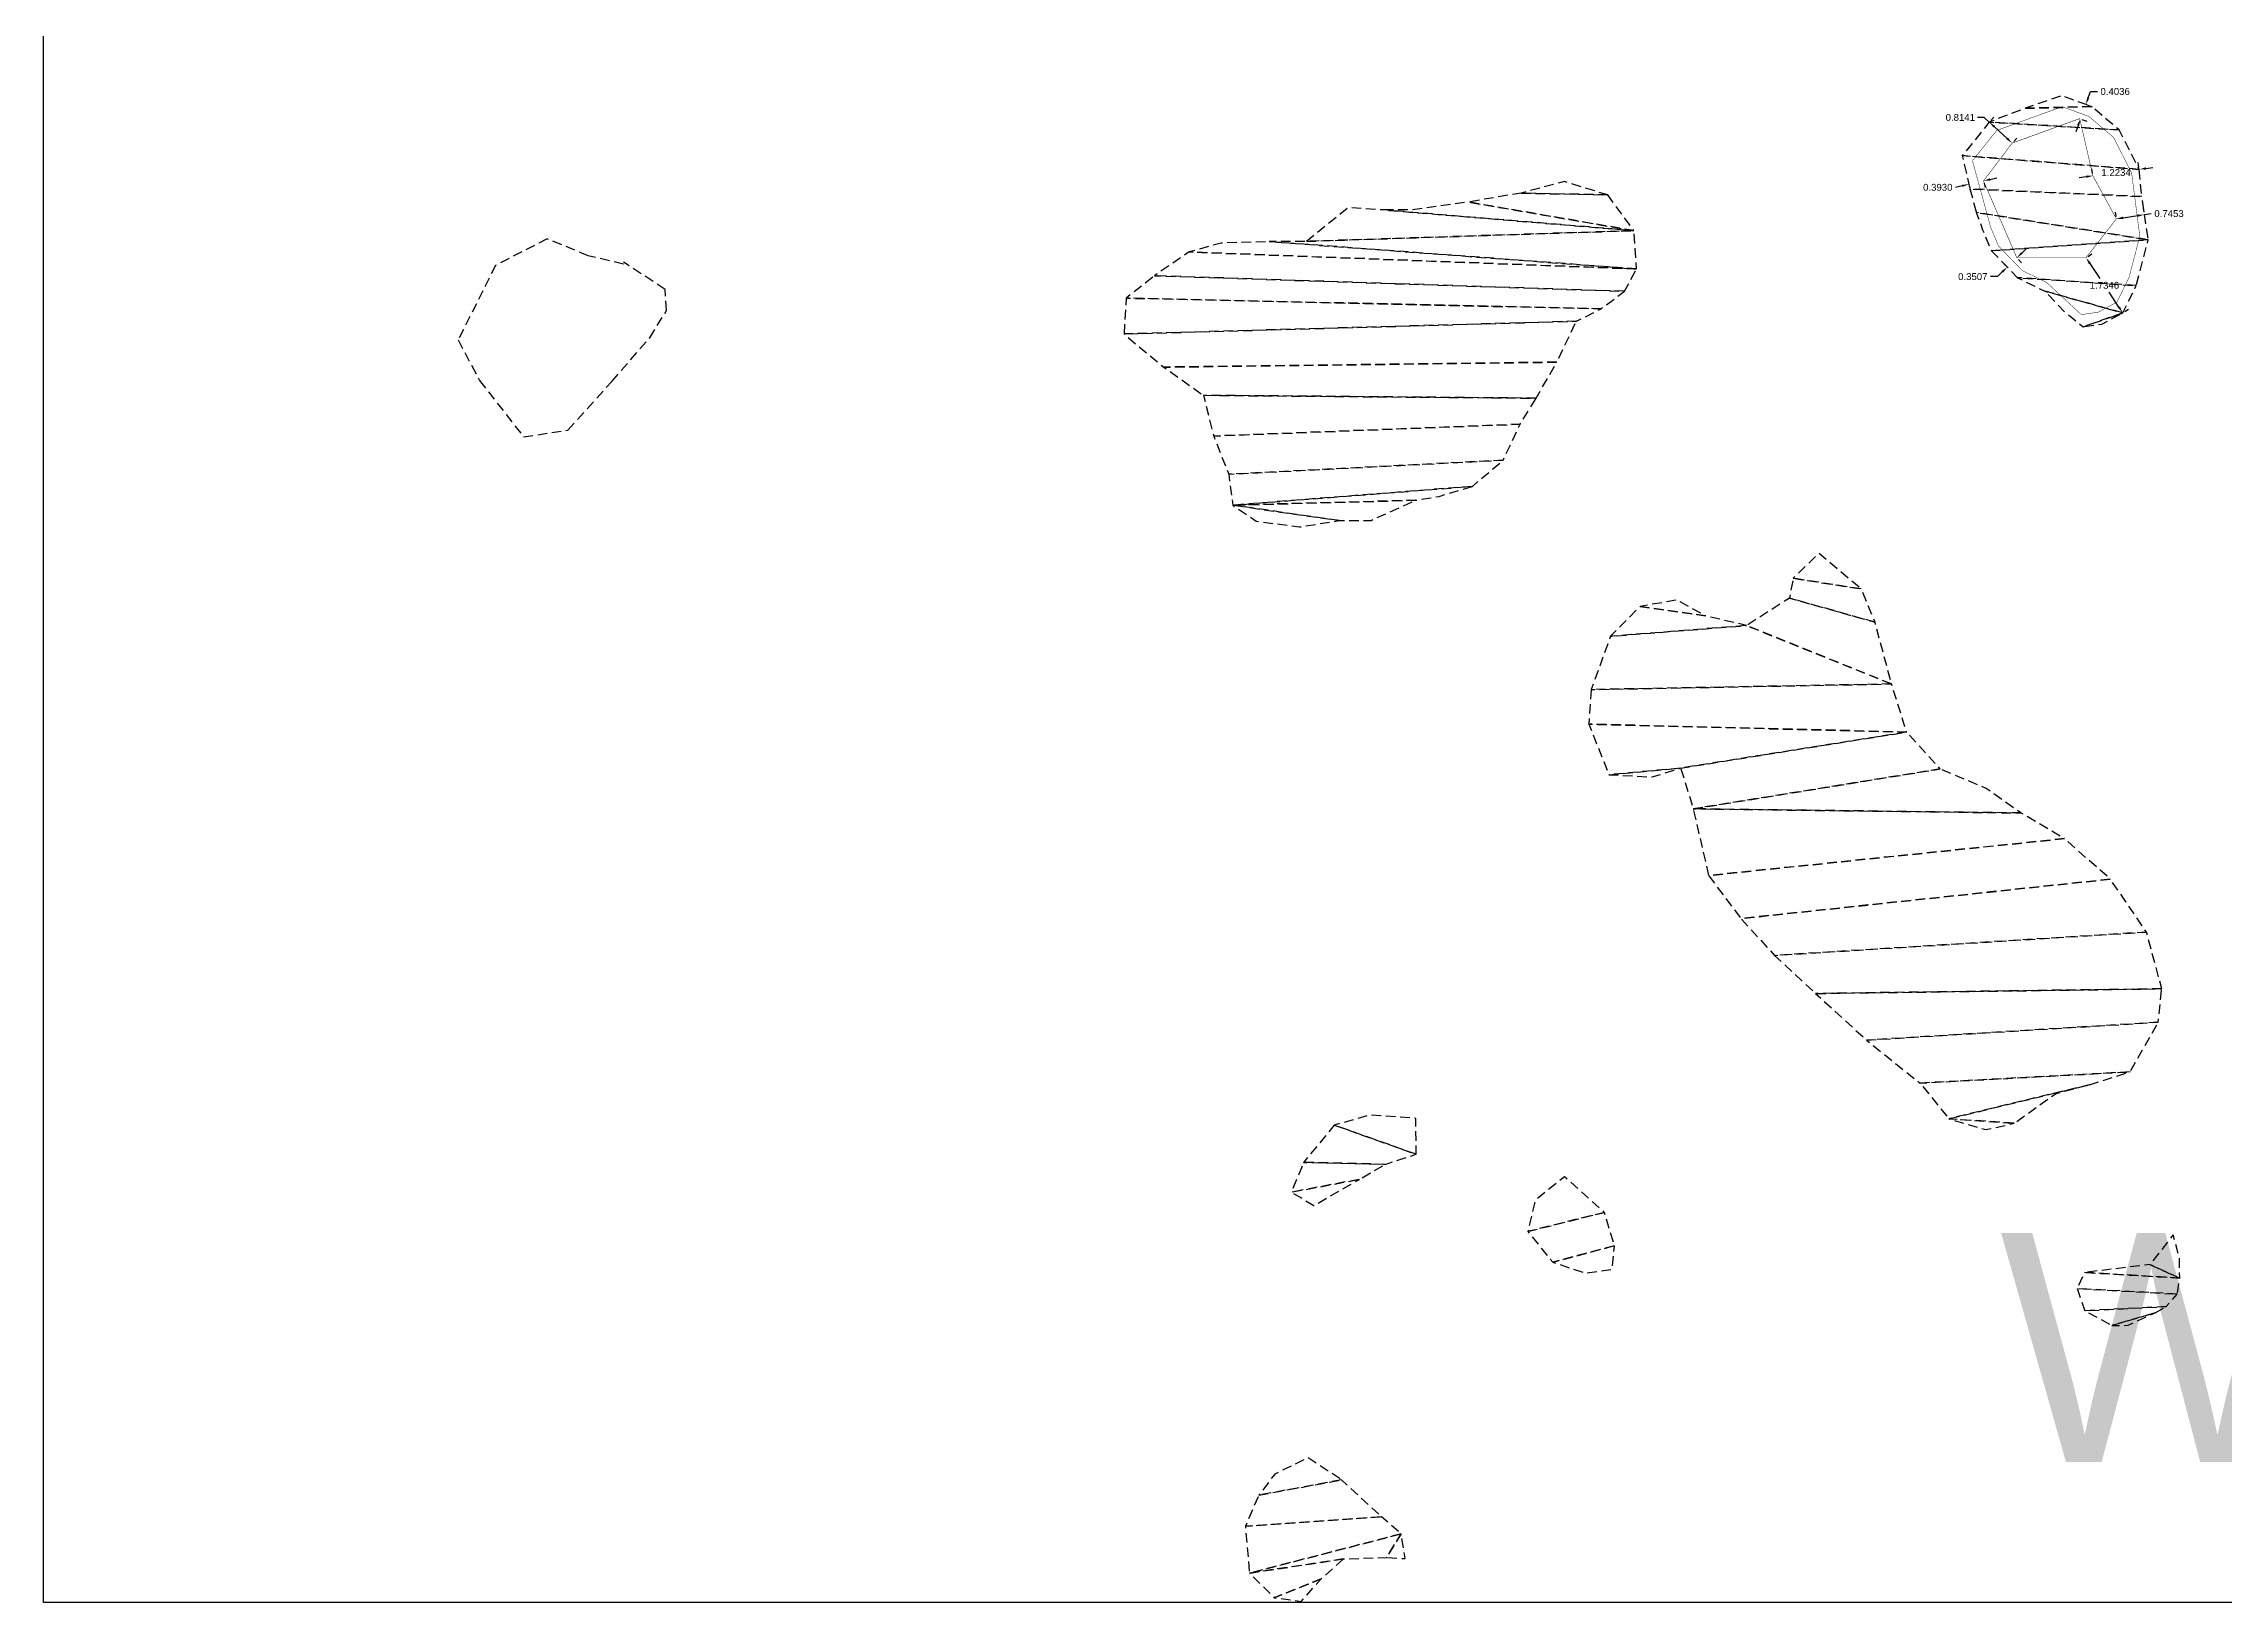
# Model space of a CAD drawing. Header units: metres. Extents: x 619047 to 657292, y 1301217 to 1319844.
# Drawn here: x 619584.6 to 619641.7, y 1315014.7 to 1315055.6 of the extents above; entities that cross this region are included whole.
import ezdxf

# ---------------------------------------------------------------- set-up
doc = ezdxf.new("R2010")
doc.units = ezdxf.units.M
doc.header["$PDMODE"] = 32
doc.header["$PDSIZE"] = 0.5
doc.linetypes.add('HIDDEN', pattern=[0.375, 0.25, -0.125])
for name, color, linetype in [('3', 7, 'Continuous'), ('CVL_CUADCON_LIN', 8, 'Continuous'), ('TEXTO 2', 7, 'Continuous')]:
    doc.layers.add(name, color=color, linetype=linetype)
doc.styles.add('PI', font='arial.ttf', dxfattribs={"height": 0.4})
doc.styles.get("Standard").update_dxf_attribs({"font": 'arial.ttf'})
doc.dimstyles.get("Standard").update_dxf_attribs({"dimtxt": 0.18, "dimasz": 0.18, "dimexe": 0.18, "dimexo": 0.0625, "dimgap": 0.09, "dimtad": 0, "dimtih": 1, "dimtoh": 1, "dimdec": 4, "dimzin": 0, "dimdsep": 46, "dimtxsty": 'Standard', "dimcen": 0.09, "dimadec": 0, "dimazin": 0, "dimtfac": 1, "dimtdec": 4, "dimtofl": 0, "dimtmove": 0, "dimatfit": 3, "dimfxl": 1, "dimtolj": 1, "dimtzin": 0, "dimarcsym": 0})

# ---------------------------------------------------------------- blocks, each defined once
blk = doc.blocks.new('*D55')
at = {"layer": 'CVL_CUADCON_LIN', "color": 0, "lineweight": -2, "ltscale": 0.5, "transparency": 16777216}
for p, q in [((619638.092, 1315053.972), (619638.224, 1315053.924)), ((619638.117, 1315054.155), (619638.179, 1315054.324)), ((619638.179, 1315054.324), (619638.359, 1315054.324)), ((619637.853, 1315053.438), (619637.791, 1315053.27)), ((619637.953, 1315053.594), (619638.084, 1315053.545))]:
    blk.add_line(p, q, dxfattribs=at)
at = {"layer": 'CVL_CUADCON_LIN', "color": 0, "ltscale": 0.5, "transparency": 16777216}
for points in [[(619638.089, 1315054.165), (619638.145, 1315054.145), (619638.055, 1315053.986)], [(619637.825, 1315053.449), (619637.882, 1315053.428), (619637.916, 1315053.607)]]:
    blk.add_solid(points, dxfattribs=at)
at = {"layer": 'Defpoints', "color": 0, "ltscale": 0.5, "transparency": 16777216}
for p in [(619638.034, 1315053.994), (619638.055, 1315053.986), (619637.894, 1315053.615)]:
    blk.add_point(p, dxfattribs=at)
at = {"layer": 'CVL_CUADCON_LIN', "color": 0, "ltscale": 0.5, "transparency": 16777216, "insert": (619638.823, 1315054.324), "char_height": 0.18, "attachment_point": 5}
blk.add_mtext('\\A1;0.4036', dxfattribs=at)
blk = doc.blocks.new('*D56')
at = {"layer": 'CVL_CUADCON_LIN', "color": 0, "lineweight": -2, "ltscale": 0.5, "transparency": 16777216}
for p, q in [((619638.232, 1315052.178), (619638.215, 1315052.295)), ((619639.443, 1315052.347), (619639.427, 1315052.463)), ((619639.63, 1315052.31), (619639.809, 1315052.334)), ((619638.062, 1315052.092), (619637.884, 1315052.067))]:
    blk.add_line(p, q, dxfattribs=at)
at = {"layer": 'CVL_CUADCON_LIN', "color": 0, "ltscale": 0.5, "transparency": 16777216}
for points in [[(619639.626, 1315052.339), (619639.634, 1315052.28), (619639.452, 1315052.285)], [(619638.058, 1315052.121), (619638.066, 1315052.062), (619638.24, 1315052.116)]]:
    blk.add_solid(points, dxfattribs=at)
at = {"layer": 'Defpoints', "color": 0, "ltscale": 0.5, "transparency": 16777216}
for p in [(619639.452, 1315052.285), (619639.452, 1315052.285), (619638.24, 1315052.116)]:
    blk.add_point(p, dxfattribs=at)
at = {"layer": 'CVL_CUADCON_LIN', "color": 0, "ltscale": 0.5, "transparency": 16777216, "insert": (619638.846, 1315052.201), "char_height": 0.18, "attachment_point": 5}
blk.add_mtext('\\A1;1.2234', dxfattribs=at)
blk = doc.blocks.new('*D57')
at = {"layer": 'CVL_CUADCON_LIN', "color": 0, "lineweight": -2, "ltscale": 0.5, "transparency": 16777216}
for p, q in [((619638.846, 1315051.051), (619638.828, 1315051.168)), ((619639.033, 1315051.016), (619639.414, 1315051.073)), ((619639.583, 1315051.161), (619639.565, 1315051.278)), ((619639.592, 1315051.1), (619639.77, 1315051.126))]:
    blk.add_line(p, q, dxfattribs=at)
at = {"layer": 'CVL_CUADCON_LIN', "color": 0, "ltscale": 0.5, "transparency": 16777216}
for points in [[(619639.028, 1315051.046), (619639.037, 1315050.986), (619638.855, 1315050.989)], [(619639.41, 1315051.103), (619639.418, 1315051.043), (619639.592, 1315051.1)]]:
    blk.add_solid(points, dxfattribs=at)
at = {"layer": 'Defpoints', "color": 0, "ltscale": 0.5, "transparency": 16777216}
for p in [(619639.592, 1315051.1), (619639.592, 1315051.1), (619638.855, 1315050.989)]:
    blk.add_point(p, dxfattribs=at)
at = {"layer": 'CVL_CUADCON_LIN', "color": 0, "ltscale": 0.5, "transparency": 16777216, "insert": (619640.234, 1315051.126), "char_height": 0.18, "attachment_point": 5}
blk.add_mtext('\\A1;0.7453', dxfattribs=at)
blk = doc.blocks.new('*D58')
at = {"layer": 'CVL_CUADCON_LIN', "color": 0, "lineweight": -2, "ltscale": 0.5, "transparency": 16777216}
for p, q in [((619638.113, 1315050.003), (619638.211, 1315050.068)), ((619638.161, 1315049.819), (619638.421, 1315049.429)), ((619638.923, 1315048.675), (619638.663, 1315049.065)), ((619639.075, 1315048.56), (619639.173, 1315048.625))]:
    blk.add_line(p, q, dxfattribs=at)
at = {"layer": 'CVL_CUADCON_LIN', "color": 0, "ltscale": 0.5, "transparency": 16777216}
for points in [[(619638.186, 1315049.835), (619638.136, 1315049.802), (619638.061, 1315049.969)], [(619638.948, 1315048.692), (619638.898, 1315048.658), (619639.023, 1315048.525)]]:
    blk.add_solid(points, dxfattribs=at)
at = {"layer": 'Defpoints', "color": 0, "ltscale": 0.5, "transparency": 16777216}
for p in [(619638.061, 1315049.969), (619639.023, 1315048.525), (619639.023, 1315048.525)]:
    blk.add_point(p, dxfattribs=at)
at = {"layer": 'CVL_CUADCON_LIN', "color": 0, "ltscale": 0.5, "transparency": 16777216, "insert": (619638.542, 1315049.247), "char_height": 0.18, "attachment_point": 5}
blk.add_mtext('\\A1;1.7346', dxfattribs=at)
blk = doc.blocks.new('*D59')
at = {"layer": 'CVL_CUADCON_LIN', "color": 0, "lineweight": -2, "ltscale": 0.5, "transparency": 16777216}
for p, q in [((619636.292, 1315049.924), (619636.373, 1315049.839)), ((619636.378, 1315050.094), (619636.507, 1315050.219)), ((619635.737, 1315049.475), (619635.557, 1315049.475)), ((619635.867, 1315049.6), (619635.737, 1315049.475)), ((619635.953, 1315049.77), (619635.871, 1315049.854))]:
    blk.add_line(p, q, dxfattribs=at)
at = {"layer": 'CVL_CUADCON_LIN', "color": 0, "ltscale": 0.5, "transparency": 16777216}
for points in [[(619636.357, 1315050.115), (619636.398, 1315050.072), (619636.248, 1315049.969)], [(619635.846, 1315049.621), (619635.887, 1315049.578), (619635.996, 1315049.725)]]:
    blk.add_solid(points, dxfattribs=at)
at = {"layer": 'Defpoints', "color": 0, "ltscale": 0.5, "transparency": 16777216}
for p in [(619636.248, 1315049.969), (619635.996, 1315049.725), (619635.996, 1315049.725)]:
    blk.add_point(p, dxfattribs=at)
at = {"layer": 'CVL_CUADCON_LIN', "color": 0, "ltscale": 0.5, "transparency": 16777216, "insert": (619635.094, 1315049.475), "char_height": 0.18, "attachment_point": 5}
blk.add_mtext('\\A1;0.3507', dxfattribs=at)
blk = doc.blocks.new('*D60')
at = {"layer": 'CVL_CUADCON_LIN', "color": 0, "lineweight": -2, "ltscale": 0.5, "transparency": 16777216}
for p, q in [((619634.816, 1315051.854), (619634.64, 1315051.814)), ((619635.005, 1315051.833), (619635.031, 1315051.719)), ((619635.388, 1315051.921), (619635.414, 1315051.806)), ((619635.55, 1315052.022), (619635.725, 1315052.062))]:
    blk.add_line(p, q, dxfattribs=at)
at = {"layer": 'CVL_CUADCON_LIN', "color": 0, "ltscale": 0.5, "transparency": 16777216}
for points in [[(619634.809, 1315051.883), (619634.822, 1315051.825), (619634.991, 1315051.894)], [(619635.543, 1315052.051), (619635.556, 1315051.993), (619635.374, 1315051.982)]]:
    blk.add_solid(points, dxfattribs=at)
at = {"layer": 'Defpoints', "color": 0, "ltscale": 0.5, "transparency": 16777216}
for p in [(619634.991, 1315051.894), (619634.991, 1315051.894), (619635.374, 1315051.982)]:
    blk.add_point(p, dxfattribs=at)
at = {"layer": 'CVL_CUADCON_LIN', "color": 0, "ltscale": 0.5, "transparency": 16777216, "insert": (619634.177, 1315051.814), "char_height": 0.18, "attachment_point": 5}
blk.add_mtext('\\A1;0.3930', dxfattribs=at)
blk = doc.blocks.new('*D61')
at = {"layer": 'CVL_CUADCON_LIN', "color": 0, "lineweight": -2, "ltscale": 0.5, "transparency": 16777216}
for p, q in [((619635.393, 1315053.645), (619635.213, 1315053.645)), ((619635.526, 1315053.523), (619635.393, 1315053.645)), ((619635.568, 1315053.569), (619635.647, 1315053.656)), ((619635.993, 1315053.095), (619635.659, 1315053.402)), ((619636.168, 1315053.019), (619636.248, 1315053.106))]:
    blk.add_line(p, q, dxfattribs=at)
at = {"layer": 'CVL_CUADCON_LIN', "color": 0, "ltscale": 0.5, "transparency": 16777216}
for points in [[(619635.679, 1315053.424), (619635.638, 1315053.38), (619635.526, 1315053.523)], [(619636.014, 1315053.117), (619635.973, 1315053.073), (619636.126, 1315052.973)]]:
    blk.add_solid(points, dxfattribs=at)
at = {"layer": 'Defpoints', "color": 0, "ltscale": 0.5, "transparency": 16777216}
for p in [(619635.526, 1315053.523), (619635.526, 1315053.523), (619636.126, 1315052.973)]:
    blk.add_point(p, dxfattribs=at)
at = {"layer": 'CVL_CUADCON_LIN', "color": 0, "ltscale": 0.5, "transparency": 16777216, "insert": (619634.767, 1315053.645), "char_height": 0.18, "attachment_point": 5}
blk.add_mtext('\\A1;0.8141', dxfattribs=at)

msp = doc.modelspace()

# ---------------------------------------------------------------- linework, layer by layer
for p, q in [((619584.56393, 1315014.74193), (619584.56393, 1315318.81251)), ((620054.73869, 1315014.74193), (619584.56393, 1315014.74193))]:
    msp.add_line(p, q)
at = {"layer": '3', "color": 30, "linetype": 'HIDDEN'}
msp.add_lwpolyline([(619599.75039, 1315049.80431), (619598.82745, 1315050.02411), (619597.75428, 1315050.46513), (619596.40294, 1315049.76977), (619595.4219, 1315047.81585), (619595.98423, 1315046.75376), (619597.13385, 1315045.27755), (619598.29711, 1315045.45276), (619599.44763, 1315046.72866), (619600.43797, 1315047.87319), (619600.88281, 1315048.59059), (619600.8442, 1315049.14055), (619599.75179, 1315049.85668)], dxfattribs=at)
at = {"layer": 'CVL_CUADCON_LIN', "color": 4, "ltscale": 0.5, "const_width": 0.01147, "flags": 128}
msp.add_lwpolyline([(619635.08465, 1315052.51409), (619635.72067, 1315053.30517), (619637.4362, 1315053.92801), (619638.13726, 1315053.67009), (619638.78188, 1315053.12042), (619639.25415, 1315052.19057), (619639.46883, 1315050.53043), (619639.1843, 1315049.45013), (619638.8679, 1315048.80688), (619638.37419, 1315048.54139), (619637.93737, 1315048.48038), (619637.02862, 1315049.31996), (619636.38537, 1315049.6366), (619635.7693, 1315050.27401), (619635.56218, 1315050.76817)], close=True, dxfattribs=at)
at = {"layer": 'CVL_CUADCON_LIN', "color": 2, "ltscale": 0.5, "const_width": 0.01274, "flags": 128}
msp.add_lwpolyline([(619635.37407, 1315051.98177), (619636.12603, 1315052.9732), (619637.89431, 1315053.61519), (619638.2402, 1315052.1163), (619638.85483, 1315050.9895), (619638.0608, 1315049.9686), (619636.24817, 1315049.9686)], close=True, dxfattribs=at)

# ---------------------------------------------------------------- texts
at = {"layer": 'TEXTO 2', "style": 'PI'}
msp.add_text('WATERHOUSE ISLAND', height=6, dxfattribs=at).set_placement((619635.79976, 1315018.41695))

# ---------------------------------------------------------------- dimensions: what is measured, and where the dimension line sits
at = {"layer": 'CVL_CUADCON_LIN', "color": 2, "ltscale": 0.5}
for p1, p2, distance, picture, middle in [((619637.89431, 1315053.61519), (619638.03367, 1315053.99401), -0.02264, '*D55', (619638.82279, 1315054.32405)), ((619636.12603, 1315052.9732), (619635.52586, 1315053.52332), 0, '*D61', (619634.76692, 1315053.64495)), ((619638.2402, 1315052.1163), (619639.45194, 1315052.28488), 0, '*D56', (619638.84607, 1315052.20059)), ((619635.37407, 1315051.98177), (619634.99097, 1315051.89405), 0, '*D60', (619634.17673, 1315051.81369)), ((619638.85483, 1315050.9895), (619639.59196, 1315051.09963), 0, '*D57', (619640.23362, 1315051.12623)), ((619636.24817, 1315049.9686), (619635.99599, 1315049.72486), 0, '*D59', (619635.09351, 1315049.47467)), ((619638.0608, 1315049.9686), (619639.02278, 1315048.52522), 0, '*D58', (619638.54179, 1315049.24691))]:
    dim = msp.add_aligned_dim(p1=p1, p2=p2, distance=distance, dimstyle='Standard', dxfattribs=at)
    dim.commit()
    dim.dimension.update_dxf_attribs({"geometry": picture, "text_midpoint": middle})

# ---------------------------------------------------------------- meshes
at = {"layer": '3', "color": 30, "linetype": 'HIDDEN'}
mesh = msp.add_polyface(dxfattribs=at)
corners = [(619638.21095, 1315053.92879), (619636.46269, 1315053.88546), (619638.92721, 1315053.31804), (619635.52586, 1315053.52332), (619639.45194, 1315052.28488), (619634.81917, 1315052.64435), (619639.52126, 1315051.57283), (619635.01909, 1315051.77123), (619639.69048, 1315050.44028), (619635.18487, 1315051.15692), (619635.57989, 1315050.15536), (619639.37434, 1315049.23994), (619636.26441, 1315049.44714), (619639.02278, 1315048.52522), (619636.97914, 1315049.09532), (619637.98885, 1315048.16244), (619635.34976, 1315050.70443), (619637.50069, 1315048.54803), (619638.47421, 1315048.23023), (619637.43201, 1315054.21536)]
mesh.append_faces([[corners[k] for k in face] for face in [(1, 0, 19), (13, 15, 18)]], dxfattribs={"vtx0": -1, "color": 30})
mesh.append_faces([[corners[k] for k in face] for face in [(0, 1, 3, 2), (2, 3, 5, 4), (4, 5, 7, 6), (6, 7, 9, 8), (8, 10, 12, 11), (11, 12, 14, 13)]], dxfattribs={"vtx0": -1, "vtx2": -1, "color": 30})
mesh.append_faces([[corners[k] for k in face] for face in [(8, 9, 16, 10), (13, 14, 17, 15)]], dxfattribs={"vtx0": -1, "vtx3": -1, "color": 30})
mesh = msp.add_polyface(dxfattribs=at)
corners = [(619625.53246, 1315051.61437), (619623.26545, 1315051.66483), (619626.21839, 1315050.67946), (619621.87461, 1315051.42935), (619617.63927, 1315050.39874), (619626.28962, 1315049.67586), (619616.66791, 1315050.39263), (619614.5649, 1315050.12032), (619625.96965, 1315049.09086), (619613.66222, 1315049.49925), (619625.35725, 1315048.63353), (619612.92125, 1315048.91157), (619624.71172, 1315048.30567), (619612.86251, 1315047.97207), (619624.20049, 1315047.23364), (619613.9042, 1315047.10405), (619623.65613, 1315046.29096), (619614.94513, 1315046.36575), (619623.23958, 1315045.60821), (619615.21107, 1315045.29857), (619622.79232, 1315044.66616), (619615.60608, 1315044.29714), (619621.98713, 1315043.981), (619615.70841, 1315043.488), (619620.49995, 1315043.61529), (619618.49569, 1315043.08457), (619619.67399, 1315051.22127), (619618.73461, 1315051.28014), (619620.41878, 1315051.22586), (619624.39685, 1315051.96352), (619621.11452, 1315043.71634), (619619.33759, 1315043.08979), (619617.46062, 1315042.91612), (619616.32629, 1315043.07094), (619615.40526, 1315050.35236)]
mesh.append_faces([[corners[k] for k in face] for face in [(1, 0, 29), (25, 23, 33, 32)]], dxfattribs={"vtx0": -1, "color": 30})
mesh.append_faces([[corners[k] for k in face] for face in [(4, 2, 26, 27), (22, 23, 24, 30), (24, 23, 25, 31)]], dxfattribs={"vtx0": -1, "vtx1": -1, "color": 30})
mesh.append_faces([[corners[k] for k in face] for face in [(0, 1, 3, 2), (2, 4, 6, 5), (5, 7, 9, 8), (8, 9, 11, 10), (10, 11, 13, 12), (12, 13, 15, 14), (14, 15, 17, 16), (16, 17, 19, 18), (18, 19, 21, 20), (20, 21, 23, 22)]], dxfattribs={"vtx0": -1, "vtx2": -1, "color": 30})
mesh.append_faces([[corners[k] for k in face] for face in [(2, 3, 28, 26), (5, 6, 34, 7)]], dxfattribs={"vtx0": -1, "vtx3": -1, "color": 30})
mesh = msp.add_polyface(dxfattribs=at)
corners = [(619628.0965, 1315040.58628), (619626.37881, 1315040.83463), (619632.17205, 1315041.29209), (619630.38925, 1315041.57242), (619632.53381, 1315040.41987), (619630.29546, 1315041.05355), (619632.96514, 1315038.80323), (619629.16674, 1315040.33398), (619625.09743, 1315038.65657), (619633.36181, 1315037.54262), (619625.03856, 1315037.74943), (619627.44217, 1315036.59853), (619625.56521, 1315036.42485), (619634.24231, 1315036.57661), (619627.77284, 1315035.53186), (619636.35438, 1315035.42393), (619637.49215, 1315034.75087), (619628.17257, 1315033.78538), (619638.69695, 1315033.68968), (619629.02173, 1315032.65716), (619639.64499, 1315032.30305), (619629.90223, 1315031.69116), (619640.04306, 1315030.81562), (619630.97719, 1315030.69393), (619639.95157, 1315029.9406), (619632.3126, 1315029.47155), (619639.21506, 1315028.64048), (619633.71223, 1315028.34677), (619638.18101, 1315028.31007), (619634.46301, 1315027.41224), (619636.17993, 1315027.29348), (619625.60662, 1315040.0525), (619631.06511, 1315042.22433), (619635.44367, 1315036.0659), (619637.27591, 1315028.07778), (619635.43628, 1315027.12693), (619626.69891, 1315036.36713), (619627.34915, 1315041.00271)]
mesh.append_faces([[corners[k] for k in face] for face in [(1, 0, 37), (3, 2, 32), (11, 12, 36), (30, 29, 35)]], dxfattribs={"vtx0": -1, "color": 30})
mesh.append_faces([[corners[k] for k in face] for face in [(13, 14, 15, 33), (28, 29, 30, 34)]], dxfattribs={"vtx0": -1, "vtx1": -1, "color": 30})
mesh.append_faces([[corners[k] for k in face] for face in [(6, 7, 31, 8)]], dxfattribs={"vtx0": -1, "vtx1": -1, "vtx3": -1, "color": 30})
mesh.append_faces([[corners[k] for k in face] for face in [(0, 1, 31, 7), (2, 3, 5, 4), (4, 5, 7, 6), (6, 8, 10, 9), (14, 13, 9, 11), (15, 14, 17, 16), (16, 17, 19, 18), (18, 19, 21, 20), (20, 21, 23, 22), (22, 23, 25, 24), (24, 25, 27, 26), (26, 27, 29, 28)]], dxfattribs={"vtx0": -1, "vtx2": -1, "color": 30})
mesh.append_faces([[corners[k] for k in face] for face in [(9, 10, 12, 11)]], dxfattribs={"vtx0": -1, "vtx2": -1, "vtx3": -1, "color": 30})
mesh = msp.add_polyface(dxfattribs=at)
corners = [(619620.5127, 1315026.48242), (619618.37069, 1315027.24633), (619619.70495, 1315026.21827), (619617.5674, 1315026.26962), (619619.02744, 1315025.82529), (619617.24859, 1315025.49029), (619617.83372, 1315025.13771), (619619.30802, 1315027.51125), (619620.50671, 1315027.42167)]
mesh.append_faces([[corners[k] for k in face] for face in [(1, 0, 8, 7), (4, 5, 6)]], dxfattribs={"vtx0": -1, "color": 30})
mesh.append_faces([[corners[k] for k in face] for face in [(0, 1, 3, 2), (2, 3, 5, 4)]], dxfattribs={"vtx0": -1, "vtx2": -1, "color": 30})
mesh = msp.add_polyface(dxfattribs=at)
corners = [(619625.44441, 1315024.95893), (619623.44002, 1315024.46045), (619625.70907, 1315024.08607), (619624.09282, 1315023.65487), (619625.64829, 1315023.47036), (619624.9365, 1315023.36867), (619623.62912, 1315025.27138), (619624.4022, 1315025.89155)]
mesh.append_faces([[corners[k] for k in face] for face in [(1, 0, 7, 6), (2, 3, 5, 4)]], dxfattribs={"vtx0": -1, "color": 30})
mesh.append_faces([[corners[k] for k in face] for face in [(0, 1, 3, 2)]], dxfattribs={"vtx0": -1, "vtx2": -1, "color": 30})
mesh = msp.add_polyface(dxfattribs=at)
corners = [(619640.51262, 1315023.23997), (619639.73317, 1315023.59128), (619638.01829, 1315023.38626), (619640.45057, 1315022.81858), (619637.82677, 1315022.96397), (619640.16119, 1315022.49288), (619638.02479, 1315022.38228), (619639.87079, 1315022.32902), (619638.73964, 1315021.99809), (619640.50931, 1315023.75808), (619639.16052, 1315022.00077), (619638.60074, 1315023.45468), (619640.3434, 1315024.3724)]
mesh.append_faces([[corners[k] for k in face] for face in [(1, 0, 9, 12), (7, 8, 10)]], dxfattribs={"vtx0": -1, "color": 30})
mesh.append_faces([[corners[k] for k in face] for face in [(0, 2, 4, 3), (3, 4, 6, 5), (5, 6, 8, 7)]], dxfattribs={"vtx0": -1, "vtx2": -1, "color": 30})
mesh.append_faces([[corners[k] for k in face] for face in [(0, 1, 11, 2)]], dxfattribs={"vtx0": -1, "vtx3": -1, "color": 30})
mesh = msp.add_polyface(dxfattribs=at)
corners = [(619618.55991, 1315017.95224), (619616.39293, 1315017.54996), (619619.60225, 1315016.98712), (619616.04188, 1315016.73801), (619620.12329, 1315016.53706), (619616.147, 1315015.50798), (619618.60553, 1315015.87967), (619618.02601, 1315015.35787), (619616.79878, 1315014.86436), (619619.73859, 1315015.9193), (619620.22446, 1315015.88987), (619617.50514, 1315014.76713), (619616.81037, 1315018.10323), (619617.68183, 1315018.52972)]
mesh.append_faces([[corners[k] for k in face] for face in [(1, 0, 13, 12), (7, 8, 11), (4, 9, 10)]], dxfattribs={"vtx0": -1, "color": 30})
mesh.append_faces([[corners[k] for k in face] for face in [(4, 5, 6, 9)]], dxfattribs={"vtx0": -1, "vtx1": -1, "vtx3": -1, "color": 30})
mesh.append_faces([[corners[k] for k in face] for face in [(0, 1, 3, 2), (2, 3, 5, 4), (6, 5, 8, 7)]], dxfattribs={"vtx0": -1, "vtx2": -1, "color": 30})

doc.saveas('drawing.dxf')
